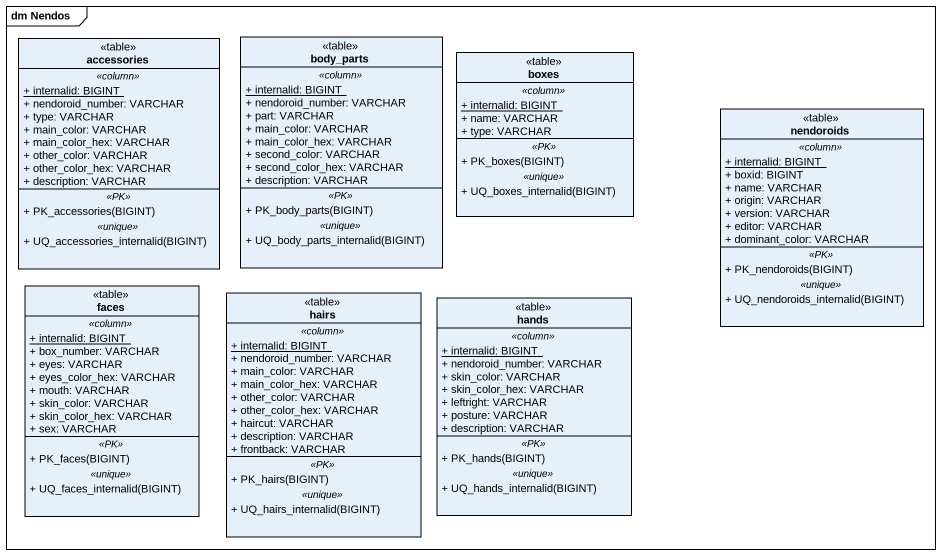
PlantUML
@startuml
mainframe dm Nendos
hide circle
hide empty members
skinparam classAttributeIconSize 0
class accessories <<table>> {
  .. <<column>> ..
  {static} + internalid: BIGINT
  + nendoroid_number: VARCHAR
  + type: VARCHAR
  + main_color: VARCHAR
  + main_color_hex: VARCHAR
  + other_color: VARCHAR
  + other_color_hex: VARCHAR
  + description: VARCHAR
  .. <<PK>> ..
  + PK_accessories(BIGINT)
  .. <<unique>> ..
  + UQ_accessories_internalid(BIGINT)
}
class body_parts <<table>> {
  .. <<column>> ..
  {static} + internalid: BIGINT
  + nendoroid_number: VARCHAR
  + part: VARCHAR
  + main_color: VARCHAR
  + main_color_hex: VARCHAR
  + second_color: VARCHAR
  + second_color_hex: VARCHAR
  + description: VARCHAR
  .. <<PK>> ..
  + PK_body_parts(BIGINT)
  .. <<unique>> ..
  + UQ_body_parts_internalid(BIGINT)
}
class boxes <<table>> {
  .. <<column>> ..
  {static} + internalid: BIGINT
  + name: VARCHAR
  + type: VARCHAR
  .. <<PK>> ..
  + PK_boxes(BIGINT)
  .. <<unique>> ..
  + UQ_boxes_internalid(BIGINT)
}
class nendoroids <<table>> {
  .. <<column>> ..
  {static} + internalid: BIGINT
  + boxid: BIGINT
  + name: VARCHAR
  + origin: VARCHAR
  + version: VARCHAR
  + editor: VARCHAR
  + dominant_color: VARCHAR
  .. <<PK>> ..
  + PK_nendoroids(BIGINT)
  .. <<unique>> ..
  + UQ_nendoroids_internalid(BIGINT)
}
class faces <<table>> {
  .. <<column>> ..
  {static} + internalid: BIGINT
  + box_number: VARCHAR
  + eyes: VARCHAR
  + eyes_color_hex: VARCHAR
  + mouth: VARCHAR
  + skin_color: VARCHAR
  + skin_color_hex: VARCHAR
  + sex: VARCHAR
  .. <<PK>> ..
  + PK_faces(BIGINT)
  .. <<unique>> ..
  + UQ_faces_internalid(BIGINT)
}
class hairs <<table>> {
  .. <<column>> ..
  {static} + internalid: BIGINT
  + nendoroid_number: VARCHAR
  + main_color: VARCHAR
  + main_color_hex: VARCHAR
  + other_color: VARCHAR
  + other_color_hex: VARCHAR
  + haircut: VARCHAR
  + description: VARCHAR
  + frontback: VARCHAR
  .. <<PK>> ..
  + PK_hairs(BIGINT)
  .. <<unique>> ..
  + UQ_hairs_internalid(BIGINT)
}
class hands <<table>> {
  .. <<column>> ..
  {static} + internalid: BIGINT
  + nendoroid_number: VARCHAR
  + skin_color: VARCHAR
  + skin_color_hex: VARCHAR
  + leftright: VARCHAR
  + posture: VARCHAR
  + description: VARCHAR
  .. <<PK>> ..
  + PK_hands(BIGINT)
  .. <<unique>> ..
  + UQ_hands_internalid(BIGINT)
}
@enduml
